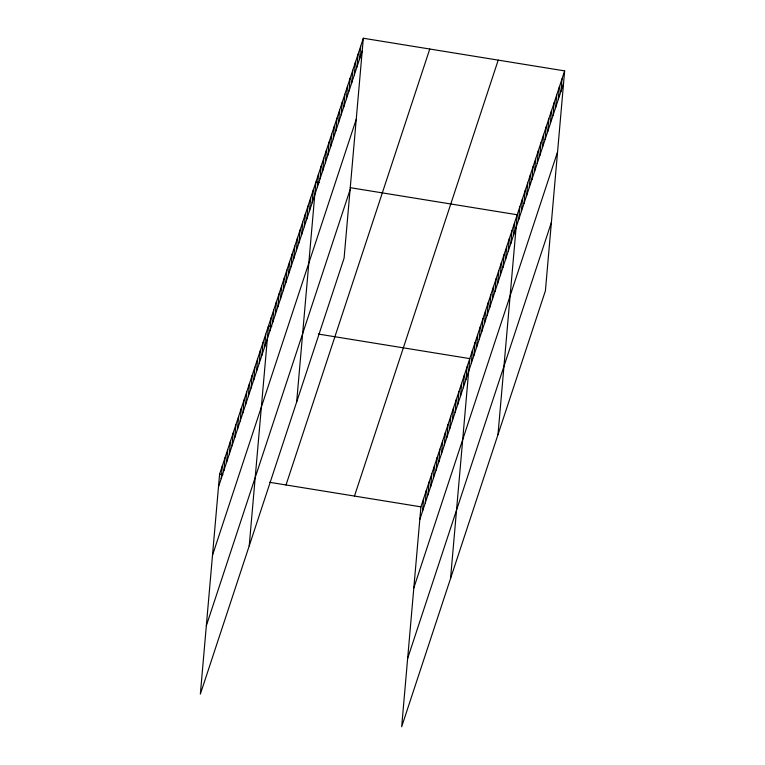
<?xml version="1.0" encoding="UTF-8"?>
<svg xmlns="http://www.w3.org/2000/svg" width="765" height="765" viewBox="0 0 765 765"><rect width="100%" height="100%" fill="white"/><g stroke="black" fill="none" stroke-linecap="round" stroke-linejoin="round"><path stroke-width="1.15" d="M363.327 38.25L219.593 474.195L200.354 694.104L344.087 258.159L363.327 38.25L564.647 70.896L545.407 290.805L401.673 726.75L420.913 506.841L564.647 70.896M221.2 478.641L222.309 465.962M223.916 470.408L225.025 457.728M226.631 462.175L227.74 449.485M229.347 453.941L230.456 441.252M232.053 445.708L233.172 433.019M234.769 437.475L235.878 424.785M237.485 429.242L238.594 416.552M240.2 420.999L241.31 408.319M242.916 412.765L244.025 400.085M245.632 404.532L246.741 391.852M248.348 396.299L249.457 383.609M251.063 388.065L252.173 375.376M253.779 379.832L254.888 367.143M256.495 371.599L257.604 358.909M259.211 363.365L260.32 350.676M261.926 355.123L263.036 342.443M264.642 346.889L265.751 334.209M249.218 545.885L268.467 325.976L271.785 326.512M269.988 330.662L271.097 317.982M272.627 322.677L273.736 309.988M275.257 314.683L276.366 301.993M277.896 306.689L279.005 293.999M280.526 298.694L281.635 286.014M283.165 290.7L284.274 278.02M285.794 282.715L286.913 270.026M288.434 274.721L289.543 262.032M291.073 266.727L292.182 254.037M293.703 258.733L294.812 246.053M296.342 250.748L297.451 238.058M298.972 242.754L300.081 230.064M301.611 234.759L302.72 222.07M304.241 226.765L305.359 214.076M306.88 218.771L307.989 206.091M309.519 210.786L310.628 198.097M312.149 202.792L313.258 190.103M296.657 402.027L315.897 182.108L319.215 182.653M317.418 186.803L318.527 174.114M320.057 178.809L321.166 166.129M322.687 170.825L323.805 158.135M325.326 162.83L326.435 150.141M327.965 154.836L329.074 142.147M330.595 146.842L331.704 134.162M333.234 138.847L334.343 126.168M335.864 130.863L336.973 118.173M338.503 122.869L339.612 110.179M341.133 114.874L342.251 102.185M343.772 106.88L344.881 94.2M346.411 98.886L347.52 86.206M349.041 90.901L350.15 78.212M351.68 82.907L352.789 70.217M354.31 74.913L355.419 62.223M356.949 66.918L358.058 54.239M359.579 58.924L360.697 46.244M422.519 511.288L423.628 498.598M425.235 503.054L426.344 490.365M427.951 494.821L429.06 482.132M430.666 486.588L431.776 473.898M433.373 478.355L434.491 465.665M436.088 470.112L437.197 457.432M438.804 461.878L439.913 449.198M441.52 453.645L442.629 440.965M444.236 445.412L445.345 432.722M446.951 437.178L448.061 424.489M449.667 428.945L450.776 416.256M452.383 420.712L453.492 408.022M455.099 412.478L456.208 399.789M457.814 404.245L458.924 391.556M460.53 396.002L461.639 383.322M463.246 387.769L464.355 375.089M465.962 379.536L467.071 366.846M450.547 578.531L469.786 358.613L318.288 334.047M471.307 363.308L472.416 350.628M473.946 355.314L475.055 342.634M476.576 347.329L477.685 334.64M479.215 339.335L480.324 326.645M481.845 331.341L482.954 318.651M484.484 323.346L485.593 310.666M487.114 315.352L488.233 302.672M489.753 307.367L490.862 294.678M492.392 299.373L493.502 286.684M495.022 291.379L496.131 278.69M497.661 283.385L498.77 270.705M500.291 275.4L501.4 262.711M502.93 267.406L504.039 254.716M505.56 259.411L506.679 246.722M508.199 251.417L509.308 238.728M510.838 243.423L511.948 230.743M513.468 235.438L514.577 222.749M497.977 434.673L517.216 214.755L350.217 187.674M518.737 219.45L519.846 206.76M521.376 211.456L522.485 198.766M524.006 203.461L525.125 190.781M526.645 195.477L527.754 182.787M529.284 187.482L530.394 174.793M531.914 179.488L533.023 166.799M534.553 171.494L535.663 158.814M537.183 163.5L538.292 150.82M539.822 155.515L540.932 142.826M542.452 147.521L543.571 134.831M545.091 139.526L546.2 126.837M547.73 131.532L548.84 118.852M550.36 123.538L551.469 110.858M552.999 115.553L554.109 102.864M555.629 107.559L556.738 94.87M558.268 99.565L559.378 86.875M560.898 91.571L562.017 78.891M218.484 486.875L362.218 50.939M212.498 555.266L356.232 119.321M206.34 625.722L350.074 189.777M286.024 484.962L429.767 49.027M354.472 496.064L498.216 60.119M419.803 519.521L563.537 83.576M413.817 587.912L557.551 151.967M407.659 658.369L551.393 222.424M219.593 474.195L222.911 474.73M269.423 482.275L420.913 506.841"/></g></svg>
